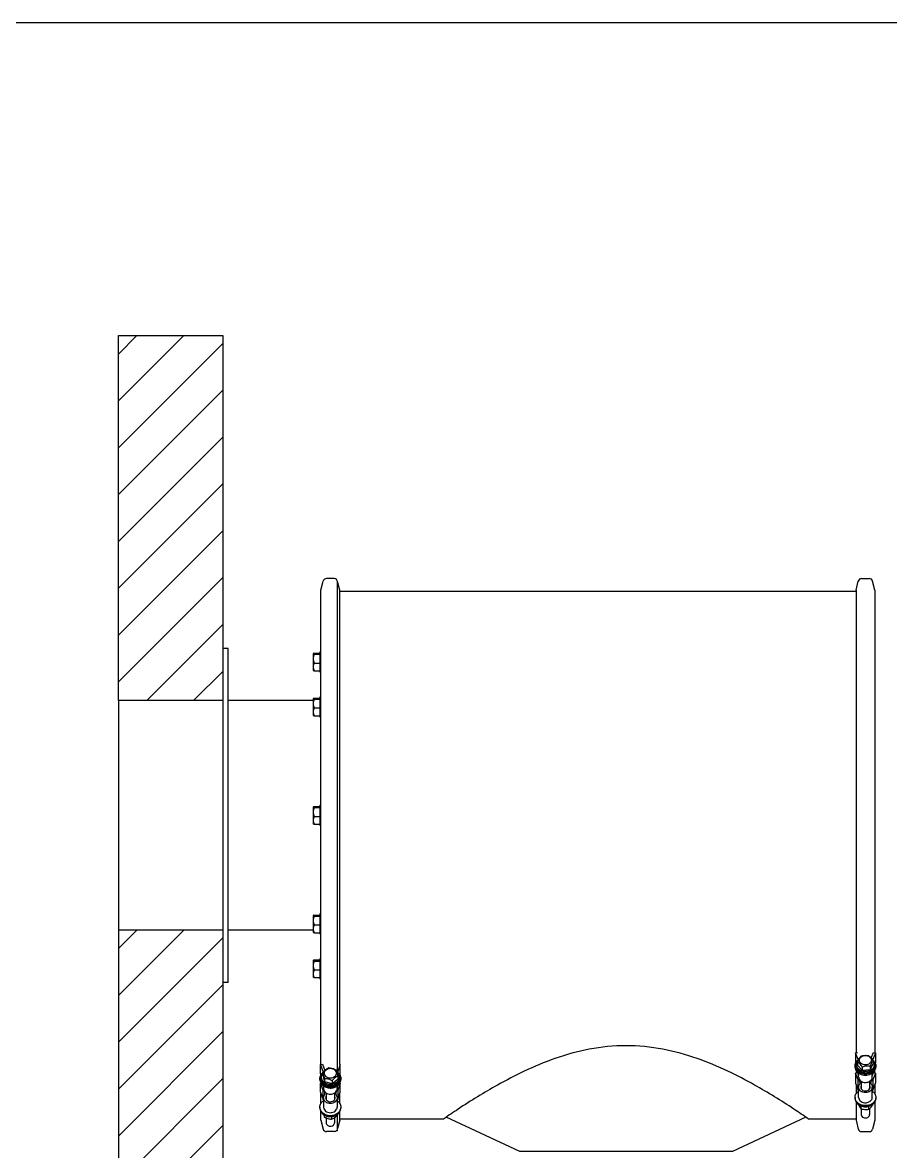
# Model space of a CAD drawing. Header units: millimetres. Extents: x 7589 to 12925, y 625 to 5429.
# Drawn here: x 11530 to 12362, y 4347 to 5429 of the extents above; entities that cross this region are included whole.
import ezdxf

# ---------------------------------------------------------------- set-up
doc = ezdxf.new("R2010")
doc.units = ezdxf.units.MM
doc.header["$LTSCALE"] = 307.34
doc.layers.get('0').update_dxf_attribs({"linetype": 'CONTINUOUS'})

msp = doc.modelspace()

# ---------------------------------------------------------------- hatches: boundary and pattern name
h = msp.add_hatch()
h.set_pattern_fill('ANSI31', color=256, scale=10)
h.paths.add_polyline_path([(11621.66213, 4778.80358), (11621.66213, 5128.59124), (11721.66213, 5128.59124), (11721.66213, 4778.80358)])
h = msp.add_hatch()
h.set_pattern_fill('ANSI31', color=256, scale=10)
h.set_pattern_definition([(45, (0, -569.788), (-22.45064, 22.45064), [])])
h.paths.add_polyline_path([(11621.66213, 2364.25215), (11621.66213, 4558.80358), (11721.66213, 4558.80358), (11721.66213, 2364.25215)])

# ---------------------------------------------------------------- linework, layer by layer
at = {"color": 0}
for p, q in [((7589.3549, 5428.59124), (12925.4311, 5428.59124)), ((11621.66213, 5128.59124), (11721.66213, 5128.59124))]:
    msp.add_line(p, q, dxfattribs=at)
for p, q in [((11621.66213, 4778.80358), (11621.66213, 5128.59124)), ((11721.66213, 5128.59124), (11721.66213, 4778.80358)), ((11831.66213, 4892.81848), (11830.71186, 4894.83265)), ((11721.66213, 4778.80358), (11621.66213, 4778.80358)), ((11621.66213, 4778.80358), (11621.66213, 2364.25215)), ((11721.66213, 4558.80358), (11621.66213, 4558.80358)), ((11721.66213, 4558.80358), (11721.66213, 2364.25215))]:
    msp.add_line(p, q)
at = {"color": 0, "linetype": 'Continuous'}
for p, q in [((11815.61083, 4884.69532), (11817.80571, 4893.38707)), ((11828.41594, 4895.80358), (11820.90832, 4895.80358)), ((11831.66213, 4422.62311), (11831.66213, 4892.81848)), ((11833.71343, 4884.69532), (11831.66213, 4892.81848)), ((12328.61083, 4884.69532), (12330.80571, 4893.38707)), ((12333.90832, 4895.80358), (12341.41594, 4895.80358)), ((12346.71343, 4884.69532), (12344.51855, 4893.38707)), ((11815.61083, 4430.13235), (11815.61083, 4884.69532)), ((11833.71343, 4430.13235), (11833.71343, 4884.69532)), ((11833.71343, 4883.80358), (12328.61083, 4883.80358)), ((12328.61083, 4884.69532), (12328.61083, 4441.3874)), ((12346.71343, 4884.69532), (12346.71343, 4441.3874)), ((11721.66213, 4828.80358), (11721.66213, 4508.80358)), ((11726.66213, 4828.80358), (11721.66213, 4828.80358)), ((11726.66213, 4508.80358), (11726.66213, 4828.80358)), ((11815.16213, 4825.80358), (11814.66213, 4825.30358)), ((11814.66213, 4825.30358), (11814.66213, 4806.30358)), ((11815.16213, 4825.80358), (11815.16213, 4805.80358)), ((11815.16213, 4825.80358), (11815.61083, 4825.80358)), ((11808.28909, 4823.85034), (11808.26213, 4823.7571)), ((11808.26213, 4823.80358), (11808.26213, 4807.80358)), ((11808.97666, 4824.25428), (11814.66213, 4824.25428)), ((11808.97666, 4823.25991), (11814.66213, 4823.25991)), ((11808.97666, 4814.8092), (11814.66213, 4814.8092)), ((11808.26213, 4807.80358), (11808.28912, 4807.75682)), ((11808.97666, 4807.35288), (11814.66213, 4807.35288)), ((11815.16213, 4805.80358), (11814.66213, 4806.30358)), ((11815.16213, 4805.80358), (11815.61083, 4805.80358)), ((11815.16213, 4782.74828), (11814.66213, 4782.24828)), ((11814.66213, 4782.24828), (11814.66213, 4763.24828)), ((11815.16213, 4782.74828), (11815.16213, 4762.74828)), ((11815.16213, 4782.74828), (11815.61083, 4782.74828)), ((11808.26213, 4778.80358), (11726.66213, 4778.80358)), ((11808.28909, 4780.79503), (11808.26213, 4780.70179)), ((11808.26213, 4780.74828), (11808.26213, 4764.74828)), ((11808.97666, 4781.19898), (11814.66213, 4781.19898)), ((11808.97666, 4780.2046), (11814.66213, 4780.2046)), ((11808.97666, 4771.7539), (11814.66213, 4771.7539)), ((11808.26213, 4764.74828), (11808.28912, 4764.70152)), ((11808.97666, 4764.29757), (11814.66213, 4764.29757)), ((11815.16213, 4762.74828), (11814.66213, 4763.24828)), ((11815.16213, 4762.74828), (11815.61083, 4762.74828)), ((11808.28909, 4676.85034), (11808.26213, 4676.7571)), ((11808.26213, 4676.80358), (11808.26213, 4660.80358)), ((11808.97666, 4677.25428), (11814.66213, 4677.25428)), ((11808.97666, 4676.25991), (11814.66213, 4676.25991)), ((11815.16213, 4678.80358), (11814.66213, 4678.30358)), ((11814.66213, 4678.30358), (11814.66213, 4659.30358)), ((11815.16213, 4678.80358), (11815.16213, 4658.80358)), ((11815.16213, 4678.80358), (11815.61083, 4678.80358)), ((11808.97666, 4667.8092), (11814.66213, 4667.8092)), ((11808.26213, 4660.80358), (11808.28912, 4660.75682)), ((11808.97666, 4660.35288), (11814.66213, 4660.35288)), ((11815.16213, 4658.80358), (11814.66213, 4659.30358)), ((11815.16213, 4658.80358), (11815.61083, 4658.80358)), ((11808.28909, 4572.90564), (11808.26213, 4572.8124)), ((11808.26213, 4572.85888), (11808.26213, 4556.85888)), ((11808.97666, 4573.30959), (11814.66213, 4573.30959)), ((11808.97666, 4572.31521), (11814.66213, 4572.31521)), ((11815.16213, 4574.85888), (11814.66213, 4574.35888)), ((11814.66213, 4574.35888), (11814.66213, 4555.35888)), ((11815.16213, 4574.85888), (11815.16213, 4554.85888)), ((11815.16213, 4574.85888), (11815.61083, 4574.85888)), ((11808.26213, 4558.80358), (11726.66213, 4558.80358)), ((11808.26213, 4556.85888), (11808.28912, 4556.81213)), ((11808.97666, 4563.86451), (11814.66213, 4563.86451)), ((11808.97666, 4556.40818), (11814.66213, 4556.40818)), ((11815.16213, 4554.85888), (11814.66213, 4555.35888)), ((11815.16213, 4554.85888), (11815.61083, 4554.85888)), ((11808.28909, 4529.85034), (11808.26213, 4529.7571)), ((11808.26213, 4529.80358), (11808.26213, 4513.80358)), ((11808.97666, 4530.25428), (11814.66213, 4530.25428)), ((11808.97666, 4529.25991), (11814.66213, 4529.25991)), ((11815.16213, 4531.80358), (11814.66213, 4531.30358)), ((11814.66213, 4531.30358), (11814.66213, 4512.30358)), ((11815.16213, 4531.80358), (11815.16213, 4511.80358)), ((11815.16213, 4531.80358), (11815.61083, 4531.80358)), ((11808.26213, 4513.80358), (11808.28912, 4513.75682)), ((11808.97666, 4520.8092), (11814.66213, 4520.8092)), ((11808.97666, 4513.35288), (11814.66213, 4513.35288)), ((11815.16213, 4511.80358), (11814.66213, 4512.30358)), ((11815.16213, 4511.80358), (11815.61083, 4511.80358)), ((11726.66213, 4508.80358), (11721.66213, 4508.80358)), ((12328.15213, 4441.27926), (12330.07213, 4441.73192)), ((12328.15213, 4441.27926), (12328.15213, 4431.55551)), ((12330.61524, 4434.8229), (12328.15213, 4441.27926)), ((12343.22637, 4436.42195), (12345.25213, 4441.73192)), ((12347.17213, 4441.27926), (12344.70902, 4434.8229)), ((12345.25213, 4441.73192), (12347.17213, 4441.27926)), ((12347.17213, 4441.27926), (12347.17213, 4431.55551)), ((11815.15213, 4430.01893), (11817.07213, 4430.49367)), ((11815.15213, 4421.16373), (11815.15213, 4430.01893)), ((11817.61524, 4423.2476), (11815.15213, 4430.01893)), ((11817.07213, 4430.49367), (11819.27741, 4424.43114)), ((11834.17213, 4430.01893), (11831.70902, 4423.2476)), ((11834.17213, 4421.16373), (11834.17213, 4430.01893)), ((12327.66213, 4427.77887), (12327.66213, 4428.69047)), ((12328.15213, 4431.55551), (12328.23963, 4431.32616)), ((12329.16213, 4430.08826), (12329.16213, 4428.99434)), ((12330.19498, 4432.4844), (12330.19498, 4429.45364)), ((12330.19498, 4429.45364), (12334.62063, 4424.63545)), ((12330.61524, 4434.29991), (12330.61524, 4434.8229)), ((12334.62063, 4427.66621), (12334.62063, 4424.63545)), ((12334.62063, 4424.63545), (12342.08777, 4425.27008)), ((12342.08777, 4425.27008), (12345.12928, 4430.72289)), ((12342.08777, 4428.30083), (12342.08777, 4425.27008)), ((12344.70902, 4434.8229), (12344.70902, 4434.40419)), ((12345.12928, 4433.75365), (12345.12928, 4430.72289)), ((12346.16213, 4430.08826), (12346.16213, 4428.99434)), ((12347.0832, 4431.32241), (12347.17213, 4431.55551)), ((12347.66213, 4427.77887), (12347.66213, 4428.69047)), ((11814.66213, 4416.6901), (11814.67359, 4417.08867)), ((11814.66213, 4415.85993), (11814.66213, 4416.6901)), ((11815.15213, 4421.16373), (11815.54716, 4420.07775)), ((11816.16213, 4416.96683), (11816.16213, 4417.96304)), ((11817.50027, 4422.60485), (11817.50027, 4419.8448)), ((11817.50027, 4419.8448), (11819.12455, 4413.73809)), ((11817.61524, 4422.731), (11817.61524, 4423.2476)), ((11819.12455, 4416.49813), (11819.12455, 4413.73809)), ((11819.12455, 4413.73809), (11826.28642, 4411.85632)), ((11826.28642, 4411.85632), (11831.82399, 4416.08127)), ((11826.28642, 4414.61637), (11826.28642, 4411.85632)), ((11831.70902, 4423.2476), (11831.70902, 4422.5881)), ((11831.82399, 4418.84132), (11831.82399, 4416.08127)), ((11833.16213, 4416.96683), (11833.16213, 4417.96304)), ((11833.77532, 4420.07287), (11834.17213, 4421.16373)), ((11834.66213, 4416.6901), (11834.65067, 4416.29154)), ((11834.65067, 4415.46136), (11834.66213, 4415.8586)), ((11834.66213, 4415.85993), (11834.66213, 4416.6901)), ((12328.15213, 4421.83176), (12330.07213, 4422.28442)), ((12328.15213, 4421.83176), (12328.15213, 4412.10801)), ((12330.61524, 4415.3754), (12328.15213, 4421.83176)), ((12329.80542, 4422.88673), (12328.61083, 4422.63939)), ((12328.61083, 4422.63939), (12328.61083, 4421.9399)), ((12328.61083, 4422.63939), (12328.79828, 4422.03077)), ((12330.07213, 4422.28442), (12331.16213, 4419.42729)), ((12331.16213, 4419.7138), (12330.34454, 4422.36832)), ((12330.61524, 4405.65164), (12330.61524, 4415.3754)), ((12331.16213, 4418.05512), (12331.16213, 4421.76577)), ((12333.66213, 4413.99818), (12333.66213, 4406.72181)), ((12341.66213, 4414.00374), (12341.66213, 4406.72182)), ((12344.97971, 4422.36832), (12344.16213, 4419.7138)), ((12344.16213, 4419.42729), (12345.25213, 4422.28442)), ((12344.16213, 4418.05512), (12344.16213, 4421.74759)), ((12347.17213, 4421.83176), (12344.70902, 4415.3754)), ((12344.70902, 4415.3754), (12344.70902, 4405.65164)), ((12345.25213, 4422.28442), (12347.17213, 4421.83176)), ((12346.71343, 4422.63939), (12345.51126, 4422.88829)), ((12346.52598, 4422.03077), (12346.71343, 4422.63939)), ((12346.71343, 4421.9399), (12346.71343, 4424.42613)), ((12347.17213, 4421.83176), (12347.17213, 4412.10801)), ((11815.15213, 4412.30853), (11815.58302, 4412.41508)), ((11815.15213, 4403.45333), (11815.15213, 4412.30853)), ((11817.61524, 4405.5372), (11815.15213, 4412.30853)), ((11815.15213, 4403.45333), (11817.61524, 4396.682)), ((11817.61524, 4396.682), (11817.61524, 4405.5372)), ((11818.16213, 4409.55361), (11818.16213, 4407.00473)), ((11831.16213, 4409.53427), (11831.16213, 4407.00473)), ((11834.17213, 4412.30853), (11831.70902, 4405.5372)), ((11831.70902, 4405.5372), (11831.70902, 4396.682)), ((11831.70902, 4396.682), (11834.17213, 4403.45333)), ((11833.74767, 4412.41349), (11834.17213, 4412.30853)), ((11834.17213, 4403.45333), (11834.17213, 4412.30853)), ((12328.15213, 4412.10801), (12330.61524, 4405.65164)), ((12328.61083, 4410.90566), (12328.61083, 4401.94596)), ((12331.16213, 4398.60762), (12331.16213, 4408.33137)), ((12344.16213, 4398.60762), (12344.16213, 4408.33137)), ((12344.70902, 4405.65164), (12347.17213, 4412.10801)), ((12346.71343, 4410.90566), (12346.71343, 4401.9458)), ((11815.61083, 4392.79557), (11815.61083, 4402.19233)), ((11818.16213, 4398.14953), (11818.16213, 4389.29433)), ((11820.66213, 4402.74987), (11820.66213, 4396.46145)), ((11828.66213, 4402.74979), (11828.66213, 4396.44857)), ((11831.16213, 4398.14953), (11831.16213, 4389.29433)), ((11831.66213, 4395.21905), (11831.66213, 4396.682)), ((11833.71343, 4392.79533), (11833.71343, 4402.19233)), ((12327.66213, 4398.60762), (12327.66213, 4397.69602)), ((12328.61083, 4394.35771), (12328.61083, 4376.91184)), ((12345.14768, 4392.08353), (12345.14768, 4392.44858)), ((12346.71343, 4394.35778), (12346.71343, 4376.91184)), ((12347.66213, 4398.60762), (12347.66213, 4397.69602)), ((11814.66213, 4389.29433), (11814.66213, 4388.46416)), ((11815.61083, 4376.91184), (11815.61083, 4384.96303)), ((11818.78021, 4381.7512), (11818.78021, 4379.86598)), ((11831.6407, 4382.52276), (11831.6407, 4381.448)), ((11831.66213, 4366.80358), (11831.66213, 4382.53943)), ((11833.71343, 4376.91184), (11833.71343, 4384.96303)), ((11834.66213, 4389.29433), (11834.66213, 4388.46416)), ((12333.44506, 4387.58777), (12333.44506, 4390.43957)), ((12333.66213, 4387.54013), (12333.66213, 4382.07724)), ((12340.93061, 4387.15284), (12340.93061, 4390.06791)), ((12341.66213, 4387.81465), (12341.66213, 4382.07724)), ((11815.61083, 4376.91184), (11817.80571, 4368.22009)), ((11820.66213, 4378.99904), (11820.66213, 4374.24049)), ((11825.75878, 4380.18734), (11825.75878, 4377.56492)), ((11828.66213, 4379.16119), (11828.66213, 4374.24049)), ((11833.71343, 4376.91184), (11831.66213, 4368.78868)), ((11933.16213, 4377.80358), (11833.71343, 4377.80358)), ((12006.16213, 4346.80358), (11935.76348, 4379.59199)), ((12280.56051, 4379.59186), (12210.16228, 4346.80365)), ((12328.61083, 4377.80358), (12283.16213, 4377.80358)), ((12328.61083, 4376.91184), (12330.80571, 4368.22009)), ((12346.71343, 4376.91184), (12344.51855, 4368.22009)), ((11828.41594, 4365.80358), (11820.90832, 4365.80358)), ((11830.68083, 4366.80358), (11831.66213, 4366.80358)), ((12333.90832, 4365.80358), (12341.41594, 4365.80358)), ((12210.16228, 4346.80365), (12006.16198, 4346.80365))]:
    msp.add_line(p, q, dxfattribs=at)
for centre, radius, start, end in [((11820.90832, 4892.60358), 3.2, 90, 165.8276623), ((11828.41594, 4892.60358), 3.2, 44.15357631, 90), ((12333.90832, 4892.60358), 3.2, 90, 165.8276623), ((12341.41594, 4892.60358), 3.2, 14.1723377, 90), ((12340.30862, 4419.84839), 19.42216, 110.45645535, 111.35385893), ((11823.48106, 4410.83013), 16.0058, 90.61097516, 91.58677707), ((12328.45378, 4430.93738), 4.44625, 55.22941243, 60.91332784), ((12338.43912, 4411.78554), 16.91353, 77.54199133, 78.52599047), ((12346.90292, 4430.88238), 4.51009, 119.10711475, 122.03223622), ((12339.1412, 4427.25682), 8.99774, 47.2953698, 50.87758348), ((11821.62327, 4416.69094), 6.96112, 180.0069102, 186.76342209), ((11815.37611, 4419.41202), 4.44133, 55.15949028, 59.72450834), ((11814.85356, 4393.95252), 23.61577, 61.0452017, 61.7982182), ((11833.92089, 4419.45529), 4.39021, 120.25291719, 127.55797247), ((11833.98033, 4401.64844), 4.50348, 120.28792206, 121.02052374), ((11815.419, 4392.91388), 4.36145, 51.01984813, 59.76427979), ((11833.90526, 4392.91388), 4.36145, 120.23572044, 128.9801662), ((12337.66176, 4401.60686), 8.16115, 263.10573433, 270.0026046), ((11824.64604, 4391.97472), 11.83853, 260.29977742, 263.07240656), ((11824.65189, 4390.20204), 10.08979, 261.82064012, 262.76530222), ((11824.65208, 4392.02211), 11.8863, 263.0710733, 263.87292997), ((11824.66169, 4390.29248), 10.18075, 262.77472094, 270.00249467), ((11824.66201, 4392.124), 11.98867, 263.87773463, 276.12215395), ((11824.66257, 4390.29248), 10.18075, 269.9975269, 277.22514488), ((11824.67219, 4392.02203), 11.88622, 276.12695666, 276.93497698), ((11824.67237, 4390.20201), 10.08977, 277.23458191, 278.18650952), ((11824.67826, 4391.97445), 11.83825, 276.93363598, 279.71162592), ((11820.90832, 4369.00358), 3.2, 194.1723377, 270), ((11828.41594, 4369.00358), 3.2, 270, 315.84642369), ((12333.90832, 4369.00358), 3.2, 194.1723377, 270), ((12341.41594, 4369.00358), 3.2, 270, 345.8276623)]:
    msp.add_arc(centre, radius, start, end, dxfattribs=at)
for points, knots in [([(11808.26213, 4823.7571), (11808.26213, 4823.65155), (11808.44144, 4823.5006), (11808.69515, 4823.37121), (11808.87682, 4823.29714), (11808.97666, 4823.25991)], [0, 0, 0, 0, 0.3540089731, 0.6425909394, 1, 1, 1, 1]), ([(11808.97666, 4823.25991), (11808.7606, 4822.5752), (11808.39926, 4821.1844), (11808.26213, 4819.7493), (11808.26213, 4819.03455)], [0, 0, 0, 0, 0.5011319465, 1, 1, 1, 1]), ([(11808.26213, 4819.03455), (11808.26213, 4818.31981), (11808.39928, 4816.88471), (11808.7606, 4815.49391), (11808.97666, 4814.8092)], [0, 0, 0, 0, 0.4988681526, 1, 1, 1, 1]), ([(11808.97666, 4814.8092), (11808.76155, 4814.20774), (11808.40057, 4812.98512), (11808.26213, 4811.71241), (11808.26213, 4811.08104)], [0, 0, 0, 0, 0.502915936, 1, 1, 1, 1]), ([(11808.97666, 4824.25428), (11808.82368, 4824.19724), (11808.58079, 4824.09609), (11808.34164, 4823.94137), (11808.28914, 4823.85034)], [0, 0, 0, 0, 0.6084076818, 1, 1, 1, 1]), ([(11808.26213, 4811.08104), (11808.26213, 4810.44967), (11808.40058, 4809.17696), (11808.76155, 4807.95434), (11808.97666, 4807.35288)], [0, 0, 0, 0, 0.4970842239, 1, 1, 1, 1]), ([(11808.97666, 4807.35288), (11808.82368, 4807.40992), (11808.58079, 4807.51107), (11808.34164, 4807.66579), (11808.28914, 4807.75682)], [0, 0, 0, 0, 0.6084076817, 1, 1, 1, 1]), ([(11808.26213, 4780.70179), (11808.26213, 4780.59625), (11808.44144, 4780.44529), (11808.69515, 4780.3159), (11808.87682, 4780.24183), (11808.97666, 4780.2046)], [0, 0, 0, 0, 0.3540089731, 0.6425909394, 1, 1, 1, 1]), ([(11808.97666, 4780.2046), (11808.7606, 4779.5199), (11808.39926, 4778.12909), (11808.26213, 4776.694), (11808.26213, 4775.97925)], [0, 0, 0, 0, 0.5011319465, 1, 1, 1, 1]), ([(11808.26213, 4775.97925), (11808.26213, 4775.26451), (11808.39928, 4773.82941), (11808.7606, 4772.43861), (11808.97666, 4771.7539)], [0, 0, 0, 0, 0.4988681526, 1, 1, 1, 1]), ([(11808.97666, 4771.7539), (11808.76155, 4771.15243), (11808.40057, 4769.92982), (11808.26213, 4768.6571), (11808.26213, 4768.02574)], [0, 0, 0, 0, 0.502915936, 1, 1, 1, 1]), ([(11808.97666, 4781.19898), (11808.82368, 4781.14193), (11808.58079, 4781.04079), (11808.34164, 4780.88606), (11808.28914, 4780.79503)], [0, 0, 0, 0, 0.6084076818, 1, 1, 1, 1]), ([(11808.26213, 4768.02574), (11808.26213, 4767.39437), (11808.40058, 4766.12165), (11808.76155, 4764.89904), (11808.97666, 4764.29757)], [0, 0, 0, 0, 0.4970842239, 1, 1, 1, 1]), ([(11808.97666, 4764.29757), (11808.82368, 4764.35462), (11808.58079, 4764.45576), (11808.34164, 4764.61049), (11808.28914, 4764.70152)], [0, 0, 0, 0, 0.6084076817, 1, 1, 1, 1]), ([(11808.26213, 4676.7571), (11808.26213, 4676.65155), (11808.44144, 4676.5006), (11808.69515, 4676.37121), (11808.87682, 4676.29714), (11808.97666, 4676.25991)], [0, 0, 0, 0, 0.3540089731, 0.6425909394, 1, 1, 1, 1]), ([(11808.97666, 4676.25991), (11808.7606, 4675.5752), (11808.39926, 4674.1844), (11808.26213, 4672.7493), (11808.26213, 4672.03455)], [0, 0, 0, 0, 0.5011319465, 1, 1, 1, 1]), ([(11808.97666, 4677.25428), (11808.82368, 4677.19724), (11808.58079, 4677.09609), (11808.34164, 4676.94137), (11808.28914, 4676.85034)], [0, 0, 0, 0, 0.6084076818, 1, 1, 1, 1]), ([(11808.26213, 4672.03455), (11808.26213, 4671.31981), (11808.39928, 4669.88471), (11808.7606, 4668.49391), (11808.97666, 4667.8092)], [0, 0, 0, 0, 0.4988681526, 1, 1, 1, 1]), ([(11808.97666, 4667.8092), (11808.76155, 4667.20774), (11808.40057, 4665.98512), (11808.26213, 4664.71241), (11808.26213, 4664.08104)], [0, 0, 0, 0, 0.502915936, 1, 1, 1, 1]), ([(11808.26213, 4664.08104), (11808.26213, 4663.44967), (11808.40058, 4662.17696), (11808.76155, 4660.95434), (11808.97666, 4660.35288)], [0, 0, 0, 0, 0.4970842239, 1, 1, 1, 1]), ([(11808.97666, 4660.35288), (11808.82368, 4660.40992), (11808.58079, 4660.51107), (11808.34164, 4660.66579), (11808.28914, 4660.75682)], [0, 0, 0, 0, 0.6084076817, 1, 1, 1, 1]), ([(11808.26213, 4572.8124), (11808.26213, 4572.70686), (11808.44144, 4572.5559), (11808.69515, 4572.42651), (11808.87682, 4572.35244), (11808.97666, 4572.31521)], [0, 0, 0, 0, 0.3540089731, 0.6425909394, 1, 1, 1, 1]), ([(11808.97666, 4572.31521), (11808.7606, 4571.6305), (11808.39926, 4570.2397), (11808.26213, 4568.8046), (11808.26213, 4568.08986)], [0, 0, 0, 0, 0.5011319465, 1, 1, 1, 1]), ([(11808.26213, 4568.08986), (11808.26213, 4567.37511), (11808.39928, 4565.94002), (11808.7606, 4564.54921), (11808.97666, 4563.86451)], [0, 0, 0, 0, 0.4988681526, 1, 1, 1, 1]), ([(11808.97666, 4573.30959), (11808.82368, 4573.25254), (11808.58079, 4573.1514), (11808.34164, 4572.99667), (11808.28914, 4572.90564)], [0, 0, 0, 0, 0.6084076818, 1, 1, 1, 1]), ([(11808.97666, 4563.86451), (11808.76155, 4563.26304), (11808.40057, 4562.04043), (11808.26213, 4560.76771), (11808.26213, 4560.13634)], [0, 0, 0, 0, 0.502915936, 1, 1, 1, 1]), ([(11808.26213, 4560.13634), (11808.26213, 4559.50498), (11808.40058, 4558.23226), (11808.76155, 4557.00964), (11808.97666, 4556.40818)], [0, 0, 0, 0, 0.4970842239, 1, 1, 1, 1]), ([(11808.97666, 4556.40818), (11808.82368, 4556.46523), (11808.58079, 4556.56637), (11808.34164, 4556.7211), (11808.28914, 4556.81213)], [0, 0, 0, 0, 0.6084076817, 1, 1, 1, 1]), ([(11808.26213, 4529.7571), (11808.26213, 4529.65155), (11808.44144, 4529.5006), (11808.69515, 4529.37121), (11808.87682, 4529.29714), (11808.97666, 4529.25991)], [0, 0, 0, 0, 0.3540089731, 0.6425909394, 1, 1, 1, 1]), ([(11808.97666, 4529.25991), (11808.7606, 4528.5752), (11808.39926, 4527.1844), (11808.26213, 4525.7493), (11808.26213, 4525.03455)], [0, 0, 0, 0, 0.5011319465, 1, 1, 1, 1]), ([(11808.26213, 4525.03455), (11808.26213, 4524.31981), (11808.39928, 4522.88471), (11808.7606, 4521.49391), (11808.97666, 4520.8092)], [0, 0, 0, 0, 0.4988681526, 1, 1, 1, 1]), ([(11808.97666, 4530.25428), (11808.82368, 4530.19724), (11808.58079, 4530.09609), (11808.34164, 4529.94137), (11808.28914, 4529.85034)], [0, 0, 0, 0, 0.6084076818, 1, 1, 1, 1]), ([(11808.97666, 4520.8092), (11808.76155, 4520.20774), (11808.40057, 4518.98512), (11808.26213, 4517.71241), (11808.26213, 4517.08104)], [0, 0, 0, 0, 0.502915936, 1, 1, 1, 1]), ([(11808.26213, 4517.08104), (11808.26213, 4516.44967), (11808.40058, 4515.17696), (11808.76155, 4513.95434), (11808.97666, 4513.35288)], [0, 0, 0, 0, 0.4970842239, 1, 1, 1, 1]), ([(11808.97666, 4513.35288), (11808.82368, 4513.40992), (11808.58079, 4513.51107), (11808.34164, 4513.66579), (11808.28914, 4513.75682)], [0, 0, 0, 0, 0.6084076817, 1, 1, 1, 1]), ([(12108.16213, 4448.09069), (12096.35631, 4448.09069), (12073.12182, 4445.78489), (12040.44396, 4436.67236), (12011.23732, 4424.44383), (11980.20884, 4408.27457), (11954.69144, 4392.45719), (11937.81257, 4381.01718), (11933.16213, 4377.80358)], [0, 0, 0, 0, 0.185044077, 0.3633472309, 0.5299061816, 0.6804584804, 0.911370222, 1, 1, 1, 1]), ([(12283.16213, 4377.80358), (12278.51388, 4381.01555), (12261.63922, 4392.45268), (12236.12678, 4408.26806), (12205.10034, 4424.43691), (12175.89257, 4436.66794), (12143.21014, 4445.7836), (12119.97096, 4448.09069), (12108.16213, 4448.09069)], [0, 0, 0, 0, 0.0885869949, 0.3194618712, 0.4700117668, 0.6365792621, 0.8149085069, 1, 1, 1, 1]), ([(12330.19498, 4432.4844), (12330.64239, 4433.62218), (12331.44955, 4435.55545), (12332.63537, 4437.31053), (12333.23649, 4437.93721)], [0, 0, 0, 0, 0.5847026862, 1, 1, 1, 1]), ([(12340.86291, 4430.47843), (12339.59348, 4429.79372), (12337.2611, 4429.44601), (12334.52829, 4430.30826), (12332.88542, 4431.54327), (12331.94157, 4433.23791), (12331.92279, 4435.13209), (12332.8335, 4436.83955), (12333.87351, 4437.64622), (12334.46135, 4437.96328)], [0, 0, 0, 0, 0.271299363, 0.4069852724, 0.5330420551, 0.6485333747, 0.7592110519, 0.8743699401, 1, 1, 1, 1]), ([(12333.52066, 4438.04575), (12334.67706, 4438.47668), (12337.07424, 4439.09758), (12339.53553, 4438.82953), (12340.70363, 4438.57183)], [0, 0, 0, 0, 0.50779523, 1, 1, 1, 1]), ([(12334.46135, 4437.96328), (12335.73078, 4438.64799), (12338.06316, 4438.9957), (12340.79597, 4438.13346), (12342.43884, 4436.89845), (12343.38269, 4435.2038), (12343.40147, 4433.30962), (12342.49076, 4431.60216), (12341.45075, 4430.7955), (12340.86291, 4430.47843)], [0, 0, 0, 0, 0.271299363, 0.4069852724, 0.5330420551, 0.6485333747, 0.7592110519, 0.8743699401, 1, 1, 1, 1]), ([(12340.70363, 4438.57183), (12341.52821, 4438.09929), (12342.7412, 4437.07587), (12344.10088, 4435.34505), (12344.78857, 4434.30024), (12345.12928, 4433.75365)], [0, 0, 0, 0, 0.4320461892, 0.707195999, 1, 1, 1, 1]), ([(11817.50027, 4422.60485), (11818.34637, 4423.56791), (11819.98423, 4425.26809), (11822.05077, 4426.44713), (11823.03784, 4426.8298)], [0, 0, 0, 0, 0.5476994234, 1, 1, 1, 1]), ([(11825.70685, 4417.06223), (11824.97472, 4416.94847), (11823.4802, 4416.96207), (11821.41802, 4417.68006), (11819.8077, 4419.0126), (11818.91701, 4420.8027), (11818.94601, 4422.76749), (11819.88789, 4424.53637), (11821.53119, 4425.83502), (11822.90091, 4426.27944), (11823.61741, 4426.39077)], [0, 0, 0, 0, 0.1361134702, 0.2689557564, 0.3939434639, 0.5107153499, 0.6240840325, 0.7412645361, 0.8667915075, 1, 1, 1, 1]), ([(11823.31038, 4426.83503), (11824.47254, 4426.84709), (11826.9021, 4426.56866), (11829.11283, 4425.54899), (11830.19971, 4424.94803)], [0, 0, 0, 0, 0.4834172109, 1, 1, 1, 1]), ([(11823.61741, 4426.39077), (11824.34954, 4426.50452), (11825.84405, 4426.49093), (11827.90624, 4425.77294), (11829.51656, 4424.4404), (11830.40725, 4422.6503), (11830.37825, 4420.68551), (11829.43637, 4418.91662), (11827.79306, 4417.61797), (11826.42335, 4417.17356), (11825.70685, 4417.06223)], [0, 0, 0, 0, 0.1361134702, 0.2689557564, 0.3939434639, 0.5107153499, 0.6240840325, 0.7412645361, 0.8667915075, 1, 1, 1, 1]), ([(11830.19971, 4424.94803), (11830.52697, 4424.13635), (11831.15058, 4422.11541), (11831.58391, 4420.05112), (11831.82399, 4418.84132)], [0, 0, 0, 0, 0.4150556102, 1, 1, 1, 1]), ([(12327.66214, 4428.69047), (12327.66213, 4429.26157), (12327.82232, 4430.42416), (12328.52502, 4432.06733), (12329.64942, 4433.54444), (12330.61983, 4434.35595), (12331.15086, 4434.71775)], [0, 0, 0, 0, 0.2368859875, 0.479845352, 0.7334658389, 1, 1, 1, 1]), ([(12344.12386, 4422.62967), (12343.38245, 4422.13116), (12341.7238, 4421.31759), (12338.99858, 4420.71406), (12336.17038, 4420.73117), (12333.45565, 4421.36943), (12331.06009, 4422.5844), (12329.17027, 4424.29581), (12327.94793, 4426.38337), (12327.66215, 4427.93638), (12327.66214, 4428.69047)], [0, 0, 0, 0, 0.12823567, 0.2618625342, 0.3973628864, 0.53077452, 0.6586324748, 0.7788968745, 0.8917625204, 1, 1, 1, 1]), ([(12327.66214, 4427.77865), (12327.66218, 4427.02456), (12327.94801, 4425.47158), (12329.17039, 4423.38407), (12331.06023, 4421.67271), (12333.45578, 4420.45779), (12336.17047, 4419.81956), (12338.99864, 4419.80247), (12341.72383, 4420.406), (12343.38245, 4421.21956), (12344.12386, 4421.71806)], [0, 0, 0, 0, 0.1082374383, 0.2211036556, 0.3413684244, 0.4692263842, 0.6026374791, 0.7381374382, 0.8717640018, 1, 1, 1, 1]), ([(12343.80077, 4423.23657), (12342.84679, 4422.59514), (12340.64315, 4421.64013), (12337.07059, 4421.28576), (12333.57338, 4421.9834), (12331.04826, 4423.42181), (12329.5438, 4424.98793), (12328.7295, 4426.29246), (12328.24289, 4427.70192), (12328.10542, 4429.16271), (12328.32466, 4430.61725), (12329.08698, 4432.4995), (12330.13989, 4433.69207), (12330.95589, 4434.33791)], [0, 0, 0, 0, 0.1323581202, 0.2705645479, 0.4075696371, 0.5368416905, 0.5977472316, 0.6561038353, 0.7125012609, 0.7678869144, 0.8234073688, 0.8801818821, 1, 1, 1, 1]), ([(12329.16214, 4430.08807), (12329.1621, 4430.81806), (12329.48085, 4432.33116), (12330.34888, 4433.59865), (12330.87899, 4434.15615)], [0, 0, 0, 0, 0.486891744, 1, 1, 1, 1]), ([(12329.16214, 4428.99448), (12329.16212, 4428.50201), (12329.30236, 4427.49897), (12329.9171, 4426.08398), (12330.89945, 4424.81637), (12331.74565, 4424.12417), (12332.20831, 4423.81682)], [0, 0, 0, 0, 0.2365972411, 0.4794263623, 0.7331557428, 1, 1, 1, 1]), ([(12332.20831, 4424.91075), (12331.74568, 4425.21807), (12330.89952, 4425.91022), (12329.91721, 4427.17775), (12329.30243, 4428.59264), (12329.16216, 4429.59561), (12329.16214, 4430.08807)], [0, 0, 0, 0, 0.2668419677, 0.5205722368, 0.7634023859, 1, 1, 1, 1]), ([(12334.62063, 4427.66621), (12334.27992, 4428.21281), (12333.59221, 4429.25762), (12332.23255, 4430.98845), (12331.01955, 4432.01186), (12330.19498, 4432.4844)], [0, 0, 0, 0, 0.2928017371, 0.56795959, 1, 1, 1, 1]), ([(12344.18178, 4425.75716), (12343.44053, 4425.05347), (12341.59911, 4423.91202), (12338.9538, 4423.31741), (12336.74982, 4423.33393), (12334.60917, 4423.68502), (12333.08915, 4424.32559), (12332.20831, 4424.91075)], [0, 0, 0, 0, 0.2390619414, 0.4938325791, 0.6237443697, 0.7526531002, 1, 1, 1, 1]), ([(12332.20831, 4423.81682), (12333.08915, 4423.23166), (12334.60917, 4422.59109), (12336.74982, 4422.24001), (12338.9538, 4422.22348), (12341.59911, 4422.81809), (12343.44053, 4423.95954), (12344.18178, 4424.66324)], [0, 0, 0, 0, 0.2473468964, 0.3762556259, 0.5061674162, 0.7609380552, 1, 1, 1, 1]), ([(12341.80361, 4428.36106), (12340.62291, 4428.60035), (12338.14681, 4428.79825), (12335.76648, 4428.11377), (12334.62063, 4427.66621)], [0, 0, 0, 0, 0.4947747434, 1, 1, 1, 1]), ([(12345.12928, 4433.75365), (12344.52815, 4433.12696), (12343.34234, 4431.37187), (12342.53517, 4429.43861), (12342.08777, 4428.30083)], [0, 0, 0, 0, 0.4153031764, 1, 1, 1, 1]), ([(12345.14135, 4433.64607), (12345.50669, 4433.27564), (12346.15519, 4432.47732), (12346.83803, 4431.1215), (12347.18201, 4429.68134), (12347.17065, 4428.21381), (12346.80391, 4426.77714), (12345.85055, 4424.94705), (12344.68205, 4423.82912), (12343.80077, 4423.23657)], [0, 0, 0, 0, 0.1289031028, 0.2527239448, 0.3730853193, 0.4922673084, 0.6127871799, 0.7368933957, 1, 1, 1, 1]), ([(12347.66212, 4428.69047), (12347.66213, 4428.11505), (12347.49942, 4426.94335), (12346.78603, 4425.28894), (12345.64531, 4423.80439), (12344.66181, 4422.99137), (12344.12386, 4422.62967)], [0, 0, 0, 0, 0.236735957, 0.4796281611, 0.7333057677, 1, 1, 1, 1]), ([(12344.12386, 4421.71806), (12344.66183, 4422.07978), (12345.64536, 4422.89283), (12346.78609, 4424.37744), (12347.49947, 4426.03192), (12347.66215, 4427.20365), (12347.66212, 4427.7791)], [0, 0, 0, 0, 0.2666948054, 0.520372278, 0.7632637819, 1, 1, 1, 1]), ([(12346.16212, 4430.08846), (12346.16214, 4429.69622), (12346.07391, 4428.9021), (12345.54916, 4427.35327), (12344.78715, 4426.33186), (12344.18178, 4425.75716)], [0, 0, 0, 0, 0.2412457727, 0.486616643, 1, 1, 1, 1]), ([(12344.18178, 4424.66324), (12344.78715, 4425.23794), (12345.54916, 4426.25935), (12346.07391, 4427.80818), (12346.16214, 4428.60229), (12346.16212, 4428.99454)], [0, 0, 0, 0, 0.5133833552, 0.7587542259, 1, 1, 1, 1]), ([(12345.13585, 4433.30364), (12345.46175, 4432.82593), (12345.97968, 4431.79258), (12346.16209, 4430.64805), (12346.16212, 4430.08846)], [0, 0, 0, 0, 0.5082150264, 1, 1, 1, 1]), ([(12345.24364, 4433.86889), (12345.98083, 4433.18821), (12346.91184, 4431.97071), (12347.55407, 4430.11407), (12347.66211, 4429.16102), (12347.66212, 4428.69047)], [0, 0, 0, 0, 0.5138137286, 0.7590449648, 1, 1, 1, 1]), ([(11814.66215, 4415.86126), (11814.66207, 4415.3241), (11814.78926, 4414.23726), (11815.35222, 4412.67891), (11816.26363, 4411.24362), (11817.9155, 4409.54194), (11820.65469, 4408.0045), (11824.42178, 4407.33067), (11828.22099, 4407.85641), (11831.03841, 4409.28099), (11832.78451, 4410.91281), (11833.77704, 4412.30883), (11834.42922, 4413.84166), (11834.61975, 4414.92378), (11834.65067, 4415.46136)], [0, 0, 0, 0, 0.056832317, 0.1145560179, 0.1739080173, 0.2353316005, 0.3640016762, 0.4985750877, 0.6335260185, 0.7631543385, 0.8251223659, 0.8849601489, 0.9430289284, 1, 1, 1, 1]), ([(11814.67359, 4417.08867), (11814.70247, 4417.59082), (11814.87261, 4418.60091), (11815.64591, 4420.54212), (11816.67928, 4421.79843), (11817.48648, 4422.49105)], [0, 0, 0, 0, 0.2420246032, 0.4882014593, 1, 1, 1, 1]), ([(11834.65067, 4416.29154), (11834.62074, 4415.77115), (11834.44046, 4414.72415), (11833.82627, 4413.23601), (11832.89113, 4411.87243), (11831.24251, 4410.2624), (11828.56648, 4408.81296), (11824.91593, 4408.1729), (11821.2308, 4408.6635), (11817.9829, 4410.23012), (11815.96625, 4412.34101), (11815.01695, 4414.31206), (11814.77221, 4415.35166), (11814.71059, 4415.87113)], [0, 0, 0, 0, 0.0568085957, 0.1146528823, 0.1741735736, 0.2357323995, 0.3644458864, 0.4987430643, 0.6334254966, 0.7631275121, 0.884741632, 0.9429881565, 1, 1, 1, 1]), ([(11834.15125, 4416.58819), (11834.12142, 4416.06959), (11833.9356, 4415.02541), (11833.29819, 4413.54883), (11832.32841, 4412.20809), (11830.6242, 4410.64882), (11827.8825, 4409.30901), (11824.20693, 4408.86483), (11820.59383, 4409.59348), (11818.00466, 4411.14961), (11816.48392, 4412.84127), (11815.67169, 4414.2555), (11815.2072, 4415.77832), (11815.1433, 4416.82898), (11815.17301, 4417.34547)], [0, 0, 0, 0, 0.0570625871, 0.115253843, 0.1752600183, 0.2374410625, 0.3675356364, 0.5028081806, 0.6373152277, 0.7654797667, 0.8265773848, 0.8856327095, 0.9431704771, 1, 1, 1, 1]), ([(11815.17301, 4417.34547), (11815.22386, 4418.22949), (11815.70616, 4420.03399), (11816.8236, 4421.5173), (11817.49375, 4422.15912)], [0, 0, 0, 0, 0.4883001803, 1, 1, 1, 1]), ([(11816.16213, 4417.96304), (11816.16213, 4418.63135), (11816.39904, 4419.9989), (11817.06857, 4421.20986), (11817.48688, 4421.75843)], [0, 0, 0, 0, 0.4920683817, 1, 1, 1, 1]), ([(11824.66213, 4410.88354), (11823.56308, 4410.88354), (11821.39586, 4411.2311), (11819.01059, 4412.52778), (11817.5657, 4413.98381), (11816.76753, 4415.21767), (11816.2739, 4416.5611), (11816.16213, 4417.49944), (11816.16213, 4417.96304)], [0, 0, 0, 0, 0.2698687495, 0.5281732718, 0.6514459272, 0.7704806443, 0.8861646464, 1, 1, 1, 1]), ([(11816.16213, 4416.96683), (11816.16213, 4416.50323), (11816.2739, 4415.56489), (11816.76752, 4414.22147), (11817.56573, 4412.9876), (11819.01034, 4411.53157), (11821.39803, 4410.2349), (11824.66213, 4409.70975), (11827.92623, 4410.2349), (11830.31392, 4411.53157), (11831.75852, 4412.98759), (11832.55674, 4414.22146), (11833.05036, 4415.56488), (11833.16213, 4416.50323), (11833.16213, 4416.96683)], [0, 0, 0, 0, 0.0569178931, 0.1147596542, 0.1742769202, 0.235913433, 0.3650657097, 0.500000167, 0.6349342711, 0.7640862064, 0.825722625, 0.8852399699, 0.9430819083, 1, 1, 1, 1]), ([(11819.12455, 4416.49813), (11818.88446, 4417.70795), (11818.45114, 4419.77224), (11817.82753, 4421.79318), (11817.50027, 4422.60485)], [0, 0, 0, 0, 0.584950335, 1, 1, 1, 1]), ([(11826.01386, 4414.76484), (11824.91856, 4415.35178), (11822.69423, 4416.31906), (11820.27301, 4416.52962), (11819.12455, 4416.49813)], [0, 0, 0, 0, 0.519603133, 1, 1, 1, 1]), ([(11833.16213, 4417.96304), (11833.16213, 4417.49944), (11833.05036, 4416.5611), (11832.55673, 4415.21767), (11831.75856, 4413.98381), (11830.31367, 4412.52778), (11827.9284, 4411.2311), (11825.76118, 4410.88354), (11824.66213, 4410.88354)], [0, 0, 0, 0, 0.1138353517, 0.2295193525, 0.3485540687, 0.4718267237, 0.7301312469, 1, 1, 1, 1]), ([(11831.82399, 4418.84132), (11830.83691, 4418.45864), (11828.77037, 4417.2796), (11827.13251, 4415.57942), (11826.28642, 4414.61637)], [0, 0, 0, 0, 0.4523064497, 1, 1, 1, 1]), ([(11830.77696, 4423.28035), (11831.36574, 4422.90139), (11832.44582, 4422.03413), (11833.69818, 4420.42496), (11834.48316, 4418.61253), (11834.66209, 4417.32416), (11834.66211, 4416.6901)], [0, 0, 0, 0, 0.263859294, 0.5169731202, 0.7610646791, 1, 1, 1, 1]), ([(11830.89498, 4422.93816), (11831.42256, 4422.55615), (11832.38138, 4421.69415), (11833.45913, 4420.12939), (11834.08981, 4418.39524), (11834.1854, 4417.18195), (11834.15125, 4416.58819)], [0, 0, 0, 0, 0.2630382939, 0.5155716617, 0.7598282069, 1, 1, 1, 1]), ([(11830.95003, 4422.72667), (11831.29542, 4422.41041), (11831.9206, 4421.72418), (11832.62772, 4420.54734), (11833.06371, 4419.27926), (11833.16213, 4418.39869), (11833.16213, 4417.96304)], [0, 0, 0, 0, 0.2602690295, 0.5122776342, 0.7578826832, 1, 1, 1, 1]), ([(12332.50171, 4412.49518), (12332.50168, 4412.77688), (12332.41264, 4413.35279), (12331.88915, 4414.44282), (12331.16027, 4415.07187), (12330.61524, 4415.3754)], [0, 0, 0, 0, 0.2355210467, 0.4784222587, 1, 1, 1, 1]), ([(12331.16213, 4418.05482), (12331.16217, 4417.71658), (12331.24841, 4417.02991), (12331.76126, 4415.70024), (12333.03171, 4414.24379), (12335.17524, 4413.14588), (12336.82274, 4412.89321), (12337.66213, 4412.89321)], [0, 0, 0, 0, 0.110957353, 0.2243022267, 0.4636096645, 0.7246417822, 1, 1, 1, 1]), ([(12337.66213, 4412.89321), (12338.79315, 4412.89321), (12340.49574, 4413.24461), (12342.35508, 4414.39502), (12343.07965, 4415.16379), (12343.36549, 4415.57902)], [0, 0, 0, 0, 0.5210634677, 0.7677570206, 1, 1, 1, 1]), ([(12344.70902, 4415.3754), (12344.16399, 4415.07187), (12343.43511, 4414.44282), (12342.91162, 4413.35279), (12342.82257, 4412.77688), (12342.82255, 4412.49518)], [0, 0, 0, 0, 0.5215777327, 0.7644789469, 1, 1, 1, 1]), ([(12343.36549, 4415.57902), (12343.61831, 4415.94628), (12344.0204, 4416.74157), (12344.16212, 4417.62388), (12344.16212, 4418.05512)], [0, 0, 0, 0, 0.5083350871, 1, 1, 1, 1]), ([(11819.50171, 4402.51648), (11819.50168, 4402.81162), (11819.41339, 4403.41251), (11818.89602, 4404.54759), (11818.16594, 4405.21555), (11817.61524, 4405.5372)], [0, 0, 0, 0, 0.2389710396, 0.4836208257, 1, 1, 1, 1]), ([(11818.16213, 4407.00441), (11818.16217, 4406.64992), (11818.2479, 4405.93232), (11818.75617, 4404.54606), (11820.0145, 4403.02089), (11822.16338, 4401.8588), (11823.82172, 4401.59099), (11824.66213, 4401.59099)], [0, 0, 0, 0, 0.113980953, 0.2298185958, 0.471139234, 0.7297815434, 1, 1, 1, 1]), ([(11824.66213, 4401.59099), (11825.50254, 4401.59099), (11827.16088, 4401.8588), (11829.30977, 4403.02089), (11830.56809, 4404.54606), (11831.07636, 4405.93232), (11831.16209, 4406.64992), (11831.16213, 4407.00441)], [0, 0, 0, 0, 0.270218463, 0.5288613045, 0.7701820199, 0.886019344, 1, 1, 1, 1]), ([(11831.65948, 4405.50784), (11831.12162, 4405.1844), (11830.41084, 4404.51985), (11829.90827, 4403.39938), (11829.82257, 4402.80738), (11829.82255, 4402.51648)], [0, 0, 0, 0, 0.5160651096, 0.7607989634, 1, 1, 1, 1]), ([(12327.66214, 4398.60763), (12327.66214, 4399.17891), (12327.82242, 4400.34191), (12328.52563, 4401.98558), (12329.65073, 4403.46302), (12330.62171, 4404.27458), (12331.15303, 4404.63637)], [0, 0, 0, 0, 0.2368810301, 0.4798394053, 0.7334672515, 1, 1, 1, 1]), ([(12330.61524, 4405.65164), (12330.66356, 4405.62474), (12330.85251, 4405.51497), (12331.03347, 4405.39137), (12331.16257, 4405.29152)], [0, 0, 0, 0, 0.2531016718, 1, 1, 1, 1]), ([(12331.16213, 4408.33107), (12331.16209, 4408.76235), (12331.3038, 4409.64477), (12331.70592, 4410.44017), (12331.95877, 4410.80747)], [0, 0, 0, 0, 0.4916570026, 1, 1, 1, 1]), ([(12337.66213, 4403.16946), (12336.82274, 4403.16946), (12335.17524, 4403.42213), (12333.03171, 4404.52005), (12331.76126, 4405.9765), (12331.24841, 4407.30616), (12331.16217, 4407.99283), (12331.16213, 4408.33107)], [0, 0, 0, 0, 0.275358224, 0.5363908742, 0.7756983783, 0.8890429367, 1, 1, 1, 1]), ([(12331.95877, 4410.80747), (12332.13109, 4411.05779), (12332.40515, 4411.59987), (12332.50173, 4412.20126), (12332.50171, 4412.49518)], [0, 0, 0, 0, 0.5083439934, 1, 1, 1, 1]), ([(12333.16213, 4408.3316), (12333.1621, 4408.05175), (12333.24787, 4407.48065), (12333.49299, 4406.95915), (12333.64803, 4406.71614)], [0, 0, 0, 0, 0.4925973102, 1, 1, 1, 1]), ([(12333.6539, 4409.95577), (12333.4971, 4409.71172), (12333.24901, 4409.18766), (12333.16217, 4408.61307), (12333.16213, 4408.3316)], [0, 0, 0, 0, 0.5075326369, 1, 1, 1, 1]), ([(12333.64803, 4406.71614), (12334.04062, 4406.10081), (12335.30112, 4405.07731), (12336.85741, 4404.75774), (12337.66213, 4404.75774)], [0, 0, 0, 0, 0.475621619, 1, 1, 1, 1]), ([(12344.16213, 4408.33107), (12344.16209, 4407.99283), (12344.07585, 4407.30616), (12343.563, 4405.97649), (12342.29255, 4404.52004), (12340.14902, 4403.42213), (12338.50152, 4403.16946), (12337.66213, 4403.16946)], [0, 0, 0, 0, 0.110957353, 0.2243022267, 0.4636096645, 0.7246417822, 1, 1, 1, 1]), ([(12337.66213, 4404.75774), (12338.46685, 4404.75774), (12340.02314, 4405.07731), (12341.28364, 4406.10082), (12341.67623, 4406.71614)], [0, 0, 0, 0, 0.5243783918, 1, 1, 1, 1]), ([(12342.16212, 4408.3316), (12342.16209, 4408.61307), (12342.07525, 4409.18766), (12341.82716, 4409.71172), (12341.67036, 4409.95577)], [0, 0, 0, 0, 0.4924673599, 1, 1, 1, 1]), ([(12341.67623, 4406.71614), (12341.83127, 4406.95915), (12342.07639, 4407.48065), (12342.16216, 4408.05175), (12342.16212, 4408.3316)], [0, 0, 0, 0, 0.5074026728, 1, 1, 1, 1]), ([(12342.82255, 4412.49518), (12342.82253, 4412.20126), (12342.91911, 4411.59987), (12343.19317, 4411.05779), (12343.36549, 4410.80747)], [0, 0, 0, 0, 0.4916560005, 1, 1, 1, 1]), ([(12343.36549, 4410.80747), (12343.61834, 4410.44017), (12344.02046, 4409.64477), (12344.16217, 4408.76235), (12344.16213, 4408.33107)], [0, 0, 0, 0, 0.5083425718, 1, 1, 1, 1]), ([(12344.16169, 4405.29152), (12344.20437, 4405.32453), (12344.37983, 4405.45482), (12344.56526, 4405.57158), (12344.70902, 4405.65164)], [0, 0, 0, 0, 0.2469474128, 1, 1, 1, 1]), ([(12344.17146, 4404.63621), (12344.70275, 4404.27442), (12345.67367, 4403.46286), (12346.7987, 4401.98546), (12347.50185, 4400.34184), (12347.66212, 4399.17888), (12347.66212, 4398.60761)], [0, 0, 0, 0, 0.2665319534, 0.5201595543, 0.7631184378, 1, 1, 1, 1]), ([(11814.66214, 4389.29434), (11814.66214, 4389.893), (11814.82121, 4391.10752), (11815.52113, 4392.82884), (11816.6437, 4394.37897), (11817.61916, 4395.23593), (11818.15305, 4395.61721)], [0, 0, 0, 0, 0.2398585643, 0.4843788899, 0.7371490562, 1, 1, 1, 1]), ([(11818.16214, 4398.14953), (11818.16214, 4398.60131), (11818.30243, 4399.52152), (11818.70449, 4400.35903), (11818.95877, 4400.74643)], [0, 0, 0, 0, 0.4936493348, 1, 1, 1, 1]), ([(11818.95877, 4395.55264), (11818.70449, 4395.94004), (11818.30243, 4396.77754), (11818.16214, 4397.69776), (11818.16214, 4398.14953)], [0, 0, 0, 0, 0.5063506652, 1, 1, 1, 1]), ([(11818.95877, 4400.74643), (11819.13209, 4401.01048), (11819.40612, 4401.58133), (11819.50173, 4402.20855), (11819.50171, 4402.51648)], [0, 0, 0, 0, 0.5063595749, 1, 1, 1, 1]), ([(11824.66213, 4392.7358), (11823.52856, 4392.7358), (11821.81406, 4393.11083), (11819.96159, 4394.31734), (11819.24273, 4395.12002), (11818.95877, 4395.55264)], [0, 0, 0, 0, 0.5166580773, 0.7641395693, 1, 1, 1, 1]), ([(11820.16213, 4398.14977), (11820.16207, 4397.65821), (11820.41421, 4396.63393), (11821.44432, 4395.3936), (11822.9321, 4394.58639), (11824.08026, 4394.40156), (11824.66213, 4394.40156)], [0, 0, 0, 0, 0.2286313296, 0.4703219146, 0.7293630194, 1, 1, 1, 1]), ([(11820.6539, 4399.85318), (11820.49627, 4399.59586), (11820.24822, 4399.04428), (11820.16217, 4398.44468), (11820.16213, 4398.14977)], [0, 0, 0, 0, 0.5057431959, 1, 1, 1, 1]), ([(11831.16213, 4398.14922), (11831.16209, 4397.79472), (11831.07636, 4397.07712), (11830.56809, 4395.69086), (11829.30976, 4394.16569), (11827.16088, 4393.0036), (11825.50254, 4392.7358), (11824.66213, 4392.7358)], [0, 0, 0, 0, 0.113980953, 0.2298185958, 0.471139234, 0.7297815434, 1, 1, 1, 1]), ([(11824.66213, 4394.40156), (11825.44691, 4394.40156), (11826.98163, 4394.72799), (11828.21127, 4395.74329), (11828.61061, 4396.35168)], [0, 0, 0, 0, 0.5188562591, 1, 1, 1, 1]), ([(11828.61061, 4396.35168), (11828.78666, 4396.61989), (11829.065, 4397.1997), (11829.16213, 4397.83677), (11829.16213, 4398.14953)], [0, 0, 0, 0, 0.5063610073, 1, 1, 1, 1]), ([(11829.16213, 4398.14953), (11829.16213, 4398.4446), (11829.07599, 4399.04455), (11828.82774, 4399.5964), (11828.66997, 4399.85383)], [0, 0, 0, 0, 0.4942590458, 1, 1, 1, 1]), ([(11829.82255, 4402.51648), (11829.82253, 4402.20855), (11829.91814, 4401.58133), (11830.19217, 4401.01048), (11830.36549, 4400.74643)], [0, 0, 0, 0, 0.4936404189, 1, 1, 1, 1]), ([(11830.36549, 4400.74643), (11830.61981, 4400.35898), (11831.02189, 4399.52136), (11831.16217, 4398.60104), (11831.16213, 4398.14922)], [0, 0, 0, 0, 0.5063581372, 1, 1, 1, 1]), ([(11831.17148, 4395.61701), (11831.70533, 4395.23574), (11832.68073, 4394.37878), (11833.80321, 4392.82869), (11834.50307, 4391.10744), (11834.66212, 4389.89297), (11834.66212, 4389.29433)], [0, 0, 0, 0, 0.2628501939, 0.5156201426, 0.7601409639, 1, 1, 1, 1]), ([(12337.66148, 4390.66622), (12336.37011, 4390.66628), (12334.43255, 4390.96351), (12332.10201, 4391.94599), (12330.57641, 4392.9317), (12329.3185, 4394.13781), (12328.3776, 4395.52179), (12327.79443, 4397.03092), (12327.66214, 4398.08726), (12327.66214, 4398.60763)], [0, 0, 0, 0, 0.2747198851, 0.4078976061, 0.5361558157, 0.658866313, 0.7762189239, 0.8892999244, 1, 1, 1, 1]), ([(12327.66214, 4397.69602), (12327.66214, 4396.98929), (12327.9115, 4395.53846), (12328.98652, 4393.5592), (12330.66416, 4391.89205), (12332.06661, 4391.07859), (12332.8222, 4390.74673)], [0, 0, 0, 0, 0.2322215382, 0.473274956, 0.7288289211, 1, 1, 1, 1]), ([(12330.61182, 4392.08223), (12330.70928, 4391.89161), (12331.08972, 4391.15972), (12331.49306, 4390.43939), (12331.81082, 4389.91775)], [0, 0, 0, 0, 0.2595384139, 1, 1, 1, 1]), ([(12331.16213, 4398.60732), (12331.1622, 4397.99444), (12331.46099, 4396.71551), (12332.69205, 4395.11507), (12334.50641, 4393.9725), (12335.93761, 4393.59485), (12336.68212, 4393.50472)], [0, 0, 0, 0, 0.2252738467, 0.464767454, 0.7243477841, 1, 1, 1, 1]), ([(12347.66212, 4398.60761), (12347.66212, 4398.0872), (12347.5298, 4397.03078), (12346.94654, 4395.52153), (12346.00549, 4394.13748), (12344.74739, 4392.93133), (12343.22157, 4391.94563), (12340.89073, 4390.96323), (12338.95297, 4390.66615), (12337.66148, 4390.66622)], [0, 0, 0, 0, 0.1106989808, 0.2237790476, 0.3411313321, 0.4638420729, 0.592100916, 0.725279612, 1, 1, 1, 1]), ([(12337.66213, 4393.44571), (12338.79315, 4393.44571), (12340.49574, 4393.79711), (12342.35508, 4394.94751), (12343.07965, 4395.71629), (12343.36549, 4396.13152)], [0, 0, 0, 0, 0.5210634677, 0.7677570206, 1, 1, 1, 1]), ([(12342.50179, 4390.74661), (12343.25742, 4391.07846), (12344.65993, 4391.89191), (12346.33766, 4393.55909), (12347.41274, 4395.53839), (12347.66212, 4396.98927), (12347.66212, 4397.69602)], [0, 0, 0, 0, 0.2711716969, 0.5267259832, 0.7677791544, 1, 1, 1, 1]), ([(12343.03914, 4389.26536), (12343.22138, 4389.47844), (12343.96646, 4390.38557), (12344.64793, 4391.34317), (12345.14768, 4392.08353)], [0, 0, 0, 0, 0.2388993643, 1, 1, 1, 1]), ([(12343.36549, 4396.13152), (12343.61831, 4396.49878), (12344.0204, 4397.29407), (12344.16212, 4398.17638), (12344.16212, 4398.60762)], [0, 0, 0, 0, 0.5083350871, 1, 1, 1, 1]), ([(11824.66213, 4380.96551), (11823.36913, 4380.96551), (11820.81946, 4381.3744), (11818.01326, 4382.89991), (11816.31337, 4384.61288), (11815.37437, 4386.06451), (11814.79361, 4387.645), (11814.66214, 4388.74894), (11814.66214, 4389.29434)], [0, 0, 0, 0, 0.2698685795, 0.5281731201, 0.6514458621, 0.770480488, 0.8861669784, 1, 1, 1, 1]), ([(11814.66214, 4388.46416), (11814.66214, 4387.98911), (11814.76161, 4387.03013), (11815.35333, 4385.16014), (11816.83096, 4383.0233), (11819.45504, 4381.16523), (11821.55589, 4380.49274), (11822.65133, 4380.30545)], [0, 0, 0, 0, 0.1153369946, 0.2321142299, 0.4734759513, 0.7301763401, 1, 1, 1, 1]), ([(11818.16213, 4389.29402), (11818.16217, 4388.93952), (11818.2479, 4388.22192), (11818.75617, 4386.83566), (11820.0145, 4385.31049), (11822.16338, 4384.1484), (11823.82172, 4383.8806), (11824.66213, 4383.8806)], [0, 0, 0, 0, 0.113980953, 0.2298185958, 0.471139234, 0.7297815434, 1, 1, 1, 1]), ([(11818.34635, 4382.00633), (11818.3822, 4381.81353), (11818.51817, 4381.09836), (11818.66594, 4380.38544), (11818.78021, 4379.86598)], [0, 0, 0, 0, 0.2693833351, 1, 1, 1, 1]), ([(11834.66212, 4389.29433), (11834.66212, 4388.74893), (11834.53064, 4387.645), (11833.94989, 4386.06451), (11833.01089, 4384.61288), (11831.311, 4382.89992), (11828.50481, 4381.37441), (11825.95513, 4380.96551), (11824.66213, 4380.96551)], [0, 0, 0, 0, 0.1138328913, 0.2295190498, 0.3485533912, 0.471825876, 0.7301304298, 1, 1, 1, 1]), ([(11824.66213, 4383.8806), (11825.50254, 4383.8806), (11827.16088, 4384.1484), (11829.30977, 4385.3105), (11830.56809, 4386.83566), (11831.07636, 4388.22192), (11831.16209, 4388.93952), (11831.16213, 4389.29402)], [0, 0, 0, 0, 0.270218463, 0.5288613045, 0.7701820199, 0.886019344, 1, 1, 1, 1]), ([(11826.67524, 4380.30585), (11827.77044, 4380.49332), (11829.87074, 4381.16605), (11832.49404, 4383.02414), (11833.97117, 4385.1607), (11834.56268, 4387.03038), (11834.66212, 4387.98919), (11834.66212, 4388.46416)], [0, 0, 0, 0, 0.2698222585, 0.5265204463, 0.7678826746, 0.8846612284, 1, 1, 1, 1]), ([(11828.69974, 4379.18515), (11828.95174, 4379.35151), (11829.97004, 4380.05521), (11830.93283, 4380.83638), (11831.6407, 4381.448)], [0, 0, 0, 0, 0.2440165047, 1, 1, 1, 1]), ([(12331.81082, 4389.91775), (12331.94536, 4389.6969), (12332.45149, 4388.89397), (12333.01136, 4388.12503), (12333.44506, 4387.58777)], [0, 0, 0, 0, 0.2724829233, 1, 1, 1, 1]), ([(12332.82203, 4390.74928), (12333.54398, 4390.35215), (12335.12928, 4389.74741), (12336.81079, 4389.54804), (12337.66213, 4389.54804)], [0, 0, 0, 0, 0.49183259, 1, 1, 1, 1]), ([(12332.8222, 4390.74673), (12333.19412, 4390.58337), (12334.74375, 4390.00229), (12336.4144, 4389.75468), (12337.66148, 4389.75461)], [0, 0, 0, 0, 0.2456994399, 1, 1, 1, 1]), ([(12333.44506, 4387.58777), (12333.75034, 4387.51633), (12334.98393, 4387.2471), (12336.24015, 4387.07255), (12337.18783, 4387.01748)], [0, 0, 0, 0, 0.248274508, 1, 1, 1, 1]), ([(12333.66215, 4382.07724), (12333.66218, 4381.78972), (12333.76567, 4381.19899), (12334.37228, 4380.1018), (12335.79286, 4379.09736), (12337.87549, 4378.75672), (12339.29344, 4379.11716), (12339.90957, 4379.44949)], [0, 0, 0, 0, 0.1088128952, 0.2218930865, 0.467279685, 0.7350680306, 1, 1, 1, 1]), ([(12337.18783, 4387.01748), (12337.81733, 4386.98091), (12339.0694, 4386.9738), (12340.31578, 4387.08042), (12340.93061, 4387.15284)], [0, 0, 0, 0, 0.5045957868, 1, 1, 1, 1]), ([(12337.66148, 4389.75461), (12338.08192, 4389.75459), (12339.73394, 4389.83671), (12341.37284, 4390.25079), (12342.50179, 4390.74661)], [0, 0, 0, 0, 0.2542791997, 1, 1, 1, 1]), ([(12337.66213, 4389.54804), (12338.51342, 4389.54804), (12340.19483, 4389.74739), (12341.78005, 4390.35205), (12342.50198, 4390.74914)], [0, 0, 0, 0, 0.5081664532, 1, 1, 1, 1]), ([(12339.90957, 4379.44949), (12340.41423, 4379.7217), (12341.29448, 4380.44968), (12341.66215, 4381.55795), (12341.66211, 4382.07724)], [0, 0, 0, 0, 0.5247594012, 1, 1, 1, 1]), ([(12340.93061, 4387.15284), (12341.10585, 4387.30303), (12341.85096, 4387.96327), (12342.54213, 4388.68425), (12343.03914, 4389.26536)], [0, 0, 0, 0, 0.2318460948, 1, 1, 1, 1]), ([(11818.78021, 4379.86598), (11819.06396, 4379.72366), (11820.1996, 4379.17152), (11821.37158, 4378.69021), (11822.26949, 4378.39414)], [0, 0, 0, 0, 0.25135851, 1, 1, 1, 1]), ([(11820.66214, 4374.24049), (11820.66219, 4373.75207), (11820.94731, 4372.72677), (11822.07789, 4371.56028), (11823.65117, 4370.90835), (11824.82227, 4370.87637), (11825.39568, 4370.96547)], [0, 0, 0, 0, 0.2269535808, 0.4694171409, 0.7303631223, 1, 1, 1, 1]), ([(11822.26949, 4378.39414), (11822.84933, 4378.20295), (11824.00345, 4377.88012), (11825.17999, 4377.65631), (11825.75878, 4377.56492)], [0, 0, 0, 0, 0.5102754159, 1, 1, 1, 1]), ([(11825.39568, 4370.96547), (11826.25491, 4371.09897), (11827.5176, 4371.67366), (11828.48953, 4373.05752), (11828.66216, 4373.85502), (11828.66212, 4374.24049)], [0, 0, 0, 0, 0.5243548717, 0.7675506919, 1, 1, 1, 1]), ([(11825.75878, 4377.56492), (11826.25172, 4377.78985), (11827.25627, 4378.28779), (11828.21713, 4378.86655), (11828.69974, 4379.18515)], [0, 0, 0, 0, 0.4837282479, 1, 1, 1, 1])]:
    msp.add_open_spline(points, degree=3, knots=knots, dxfattribs=at)

doc.saveas('drawing.dxf')
